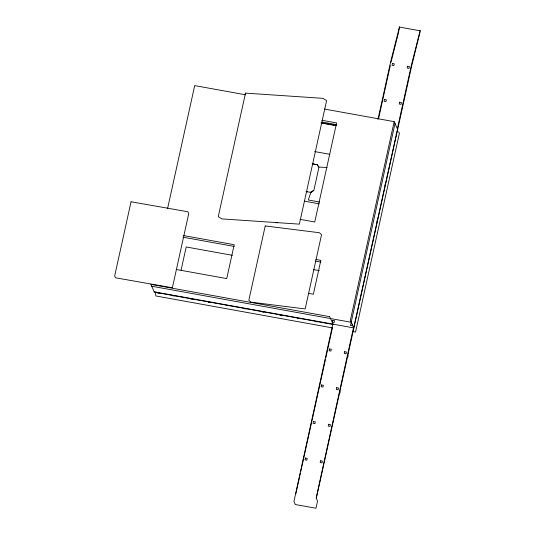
<?xml version="1.0" encoding="UTF-8"?>
<svg xmlns="http://www.w3.org/2000/svg" width="535" height="535" viewBox="0 0 535 535"><rect width="100%" height="100%" fill="white"/><g stroke="black" fill="none" stroke-linecap="round" stroke-linejoin="round"><path stroke-width="0.8" d="M398.501 32.568L399.518 26.75L390.677 61.692L377.964 119.352M420.109 31.732L411.636 66.113L316.312 498.299L317.543 501.054L315.951 508.25L295.307 504.518L293.929 501.449L332.87 323.782M167.569 208.596L194.7 85.6L245.558 94.789M155.919 292.01L155.384 294.451L156.08 296.009L332.569 327.908M181.077 270.215L186.2 246.963L232.35 255.309M295.842 493.752L300.329 473.408M300.69 471.783L325.461 359.466M325.822 357.835L332.462 327.728M378.626 118.416L390.269 65.631M324.31 109.026L394.175 121.652L350.338 320.398L353.829 328.202M395.017 123.531L351.181 322.284L151.706 286.225M352.511 324.551L352.244 325.755L350.405 325.42L350.806 323.621L352.03 323.842M353.521 327.514L316.165 497.985M397.358 128.768L411.328 65.424L420.169 30.482L420.336 30.849L399.685 27.118M376.901 221.911L377.168 220.708M384.933 185.505L385.193 184.308M396.194 134.425L396.462 133.228M397.525 129.136L353.688 327.881L154.207 291.829M339.758 393.472L340.16 391.673M347.696 357.494L348.091 355.688M390.985 62.381L398.328 33.351M313.657 190.299L310.888 192.112L308.361 199.996L319.475 202.003M310.949 192.413L313.804 190.62L318.94 167.308L317.074 164.64L312.199 163.757M327.066 167.542L318.786 167.034L317.001 164.392M321.909 120.281L336.595 122.936L314.74 222.005L300.061 219.35M322.083 122.04L336.843 124.708M321.655 122.889L336.408 125.558M320.967 122.91L336.542 125.725M314.627 151.552L329.433 154.227M306.067 191.53L307.699 191.824M304.535 201.187L319.341 203.862M275.458 222.513L277.297 222.848M183.726 235.587L234.203 244.709L226.733 278.601L176.249 269.473M315.958 259.488L320.839 260.371L313.37 294.257L308.481 293.374M182.937 237.172L234.23 246.448M315.168 261.073L320.866 262.103M313.684 269.627L319.355 270.65M157.618 292.986L159.457 293.314M172.551 295.681L174.383 296.015M190.433 298.918L192.266 299.246M208.316 302.148L210.148 302.482M226.198 305.378L228.03 305.712M244.08 308.615L245.913 308.942M261.963 311.845L263.795 312.179M279.845 315.075L281.684 315.409M297.727 318.312L299.567 318.639M315.61 321.542L317.449 321.876M353.093 331.62L355.554 332.068L399.391 133.315L398.695 131.757M312.259 163.83L317.148 164.713M306.147 191.55L311.036 192.433L310.888 192.112M394.175 121.652L397.665 129.457M131.042 201.782L114.664 276.027L115.587 277.805L172.377 287.77L188.755 213.525L187.832 211.746L131.042 201.782M245.505 93.117L218.26 216.662L221.945 218.909L299.366 224.132L326.611 100.593L322.926 98.346L245.505 93.117M265.226 225.944L248.849 300.188L251.069 302.161L305.171 308.936L321.548 234.691L319.328 232.718L265.226 225.944M332.716 320.351L332.315 322.15L334.154 322.485L334.556 320.686L332.716 320.351M305.418 458.027L305.024 459.826L306.856 460.16L307.257 458.361L305.418 458.027M313.47 421.52L313.075 423.319L314.914 423.646L315.309 421.847L313.47 421.52M321.542 384.933L321.14 386.731L322.979 387.066L323.374 385.267L321.542 384.933M329.48 348.954L329.078 350.753L330.918 351.08L331.312 349.281L329.48 348.954M384.505 99.47L384.11 101.269L385.942 101.603L386.344 99.798L384.505 99.47M392.443 63.484L392.041 65.283L393.88 65.618L394.275 63.819L392.443 63.484M320.559 460.762L320.157 462.568L321.996 462.895L322.391 461.096L320.559 460.762M328.61 424.255L328.209 426.054L330.048 426.388L330.443 424.589L328.61 424.255M336.675 387.674L336.281 389.473L338.12 389.801L338.515 388.002L336.675 387.674M344.614 351.689L344.219 353.488L346.051 353.822L346.453 352.023L344.614 351.689M399.638 102.205L399.244 104.004L401.083 104.338L401.477 102.539L399.638 102.205M407.576 66.22L407.182 68.019L409.021 68.353L409.415 66.554L407.576 66.22M329.687 316.666L150.863 284.346L154.354 292.143L333.178 324.471L329.687 316.666"/></g></svg>
